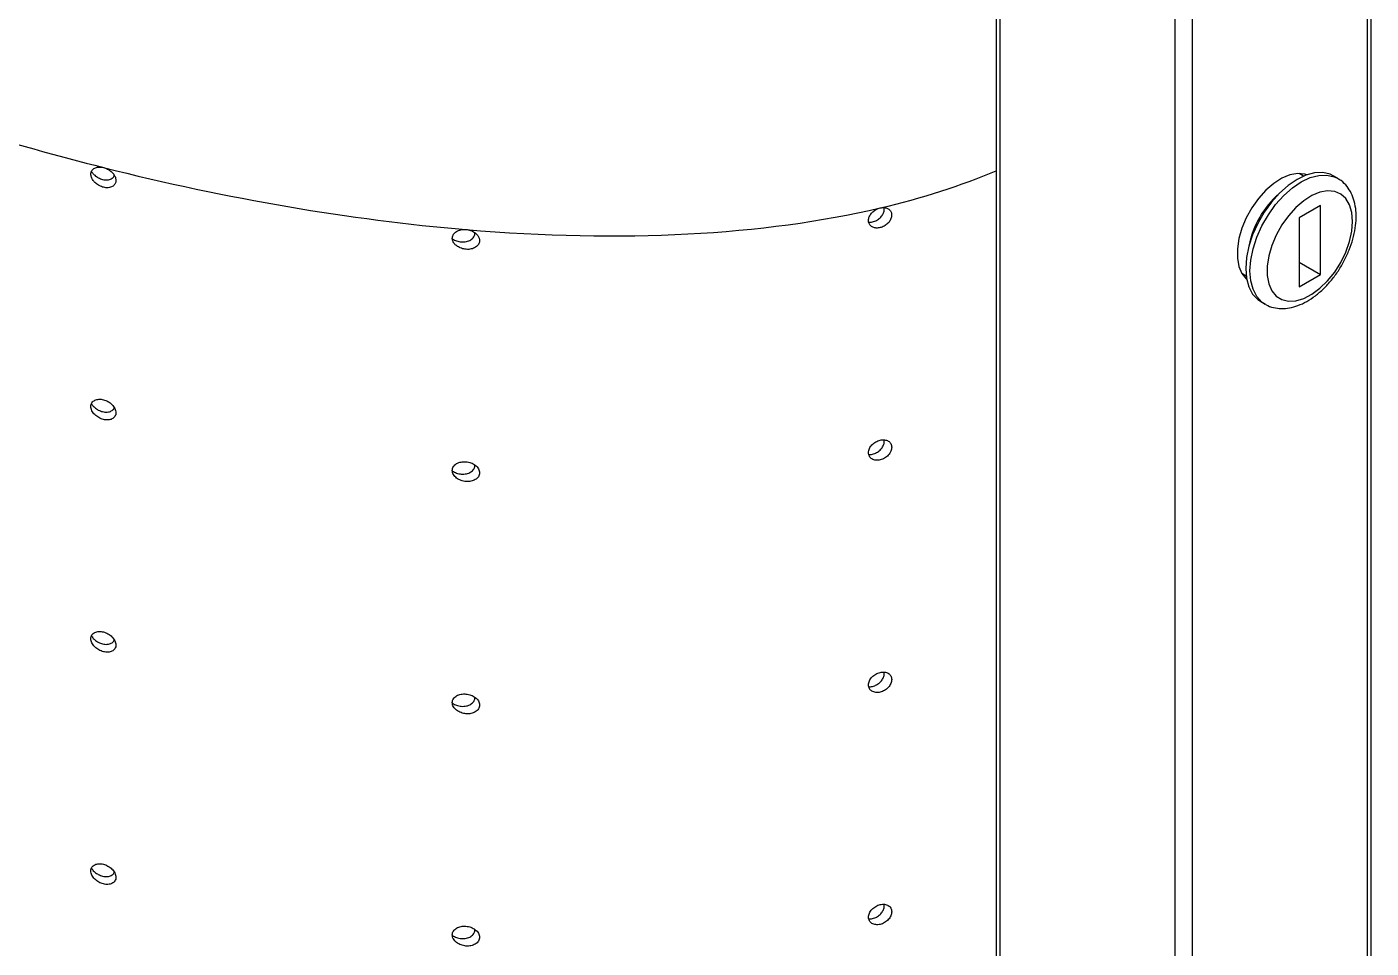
# Model space of a CAD drawing. Header units: millimetres. Extents: x -6549 to -609, y -17178 to -12978.
# Drawn here: x -1851.7 to -1629.5, y -15106.2 to -14953.9 of the extents above; entities that cross this region are included whole.
import ezdxf

# ---------------------------------------------------------------- set-up
doc = ezdxf.new("R2010")
doc.units = ezdxf.units.MM

# ---------------------------------------------------------------- blocks, each defined once
blk = doc.blocks.new('izometria')
for p, q in [((-8669.91, -13184.3), (-8669.91, -13695.46)), ((-8607.92, -13879.18), (-8607.92, -13184.3)), ((-8669.32, -13185.12), (-8669.32, -13696.27)), ((-8608.51, -13880), (-8608.51, -13185.12)), ((-8640.33, -13896.73), (-8640.33, -13201.86)), ((-8637.5, -13201.86), (-8637.5, -13896.73)), ((-8619.09, -13286.03), (-8619.82, -13285.61)), ((-8613.47, -13286.39), (-8614.18, -13285.98)), ((-8616.29, -13290.86), (-8619.82, -13292.9)), ((-8616.29, -13302.29), (-8616.29, -13290.86)), ((-8619.82, -13292.9), (-8619.82, -13304.33)), ((-8619.82, -13300.25), (-8616.29, -13302.29)), ((-8629.32, -13302.07), (-8628.59, -13302.48)), ((-8619.82, -13304.33), (-8616.29, -13302.29)), ((-8626.18, -13306.76), (-8625.47, -13307.17))]:
    blk.add_line(p, q)
at = {"flags": 128}
for points in [[(-8618.56, -13285.82), (-8618.9, -13285.72), (-8620.07, -13285.62), (-8621.34, -13285.84), (-8622.67, -13286.39), (-8624.01, -13287.24), (-8625.32, -13288.36), (-8626.54, -13289.71), (-8627.64, -13291.24), (-8628.56, -13292.9), (-8629.29, -13294.63), (-8629.79, -13296.36), (-8630.04, -13298.03), (-8630.04, -13299.58), (-8629.79, -13300.96), (-8629.29, -13302.11), (-8628.56, -13303), (-8628.51, -13303.04)], [(-8614.18, -13285.98), (-8614.72, -13285.72), (-8615.93, -13285.44), (-8617.28, -13285.49), (-8618.7, -13285.87), (-8620.18, -13286.57), (-8621.65, -13287.57), (-8623.08, -13288.84), (-8624.42, -13290.34), (-8625.63, -13292.01), (-8626.68, -13293.83), (-8627.53, -13295.71), (-8628.15, -13297.62), (-8628.53, -13299.49), (-8628.66, -13301.27), (-8628.53, -13302.9), (-8628.15, -13304.33), (-8627.53, -13305.51), (-8626.68, -13306.42), (-8626.18, -13306.76)], [(-8625.52, -13307.14), (-8625.97, -13306.83), (-8626.82, -13305.92), (-8627.44, -13304.73), (-8627.83, -13303.31), (-8627.96, -13301.68), (-8627.83, -13299.9), (-8627.44, -13298.03), (-8626.82, -13296.12), (-8625.97, -13294.23), (-8624.92, -13292.42), (-8623.71, -13290.74), (-8622.37, -13289.25), (-8620.94, -13287.98), (-8619.47, -13286.98), (-8618, -13286.28), (-8616.57, -13285.9), (-8615.23, -13285.85), (-8614.02, -13286.13), (-8613.48, -13286.38)], [(-8610.98, -13293.51), (-8611.11, -13292.04), (-8611.49, -13290.77), (-8612.11, -13289.75), (-8612.94, -13289.01), (-8613.95, -13288.58), (-8615.12, -13288.47), (-8616.39, -13288.7), (-8617.72, -13289.25), (-8619.06, -13290.1), (-8620.37, -13291.22), (-8621.59, -13292.57), (-8622.69, -13294.1), (-8623.61, -13295.76), (-8624.34, -13297.48), (-8624.84, -13299.21), (-8625.1, -13300.88), (-8625.1, -13302.44), (-8624.84, -13303.81), (-8624.34, -13304.97), (-8623.61, -13305.85), (-8622.69, -13306.44), (-8621.59, -13306.71), (-8620.37, -13306.65), (-8619.06, -13306.26), (-8617.72, -13305.56), (-8616.39, -13304.57), (-8615.12, -13303.33), (-8613.95, -13301.88), (-8612.94, -13300.28), (-8612.11, -13298.58), (-8611.49, -13296.84), (-8611.11, -13295.13), (-8610.98, -13293.51)]]:
    blk.add_lwpolyline(points, dxfattribs=at)
blk.add_arc((-8613.04, -13300.49), 15.37, 131.0928, 168.9125)
for start_param, end_param in [(4.709008, 4.942851), (4.942851, 5.256914), (5.679473, 5.832538), (5.256914, 5.679473)]:
    blk.add_ellipse((-8830.19, -13182.48), major_axis=(193.77, -71.38), ratio=0.454895, start_param=start_param, end_param=end_param)
for points, knots in [([(-8817.54, -13284.6), (-8817.74, -13284.56), (-8818.2, -13284.48), (-8818.85, -13284.59), (-8819.37, -13284.93), (-8819.58, -13285.35), (-8819.62, -13285.78), (-8819.54, -13286.23), (-8819.26, -13286.75), (-8818.81, -13287.24), (-8818.21, -13287.64), (-8817.48, -13287.92), (-8816.72, -13287.98), (-8816.06, -13287.8), (-8815.62, -13287.41), (-8815.44, -13286.9), (-8815.49, -13286.36), (-8815.73, -13285.84), (-8816.13, -13285.35), (-8816.69, -13284.92), (-8817.19, -13284.7), (-8817.48, -13284.62), (-8817.54, -13284.6)], [0, 0, 0, 0, 0.0490529, 0.1129895, 0.1730685, 0.2259198, 0.2501864, 0.2962531, 0.3422353, 0.3904084, 0.443996, 0.503536, 0.5671366, 0.6302601, 0.6880193, 0.7387748, 0.7848072, 0.8298139, 0.8770329, 0.9288314, 0.9863905, 1, 1, 1, 1]), ([(-8819.49, -13285.27), (-8819.46, -13285.32), (-8819.34, -13285.55), (-8818.96, -13285.93), (-8818.37, -13286.34), (-8817.65, -13286.61), (-8816.88, -13286.69), (-8816.23, -13286.5), (-8815.83, -13286.2), (-8815.76, -13285.94), (-8815.74, -13285.88)], [0, 0, 0, 0, 0.038351, 0.16498, 0.306049, 0.463039, 0.630942, 0.797628, 0.949948, 1, 1, 1, 1]), ([(-8610.4, -13292.7), (-8610.41, -13292.39), (-8610.43, -13291.52), (-8610.66, -13290.21), (-8611.16, -13288.85), (-8611.89, -13287.7), (-8612.67, -13286.86), (-8613.29, -13286.53), (-8613.5, -13286.42)], [0, 0, 0, 0, 0.1142321, 0.3278375, 0.5185095, 0.7014648, 0.8981561, 1, 1, 1, 1]), ([(-8689.1, -13291.28), (-8689.31, -13291.35), (-8689.75, -13291.48), (-8690.33, -13291.9), (-8690.78, -13292.43), (-8691, -13292.94), (-8691.06, -13293.43), (-8690.96, -13293.87), (-8690.66, -13294.28), (-8690.19, -13294.55), (-8689.59, -13294.64), (-8688.93, -13294.53), (-8688.28, -13294.23), (-8687.73, -13293.77), (-8687.35, -13293.21), (-8687.18, -13292.62), (-8687.22, -13292.08), (-8687.46, -13291.64), (-8687.88, -13291.33), (-8688.43, -13291.2), (-8688.87, -13291.23), (-8689.09, -13291.28), (-8689.1, -13291.28)], [0, 0, 0, 0, 0.053189, 0.109587, 0.165077, 0.218673, 0.250352, 0.301663, 0.352943, 0.405123, 0.459192, 0.514931, 0.571347, 0.627179, 0.68155, 0.734323, 0.785992, 0.837362, 0.889286, 0.942443, 0.997148, 1, 1, 1, 1]), ([(-8690.98, -13293.63), (-8690.93, -13293.64), (-8690.68, -13293.68), (-8690.17, -13293.57), (-8689.52, -13293.28), (-8688.96, -13292.81), (-8688.59, -13292.26), (-8688.41, -13291.7), (-8688.46, -13291.38), (-8688.48, -13291.23)], [0, 0, 0, 0, 0.039301, 0.20747, 0.377789, 0.546276, 0.710167, 0.869021, 1, 1, 1, 1]), ([(-8625.52, -13307.11), (-8625.45, -13307.17), (-8625.02, -13307.48), (-8624.08, -13307.77), (-8622.78, -13307.96), (-8621.41, -13307.84), (-8620, -13307.45), (-8618.56, -13306.77), (-8617.13, -13305.83), (-8615.75, -13304.64), (-8614.47, -13303.24), (-8613.32, -13301.68), (-8612.33, -13300), (-8611.52, -13298.23), (-8610.9, -13296.43), (-8610.52, -13294.65), (-8610.4, -13293.42), (-8610.4, -13292.79), (-8610.4, -13292.7)], [0, 0, 0, 0, 0.014002, 0.077894, 0.141356, 0.206146, 0.27354, 0.343625, 0.41542, 0.487687, 0.559756, 0.631574, 0.703273, 0.775048, 0.847056, 0.919518, 0.988565, 1, 1, 1, 1]), ([(-8757.59, -13294.85), (-8757.8, -13294.85), (-8758.3, -13294.84), (-8759.02, -13295.05), (-8759.59, -13295.47), (-8759.82, -13295.93), (-8759.87, -13296.37), (-8759.78, -13296.79), (-8759.47, -13297.27), (-8758.99, -13297.68), (-8758.34, -13298), (-8757.55, -13298.16), (-8756.71, -13298.11), (-8755.98, -13297.82), (-8755.49, -13297.35), (-8755.3, -13296.81), (-8755.36, -13296.29), (-8755.62, -13295.81), (-8756.05, -13295.38), (-8756.66, -13295.04), (-8757.2, -13294.89), (-8757.52, -13294.86), (-8757.59, -13294.85)], [0, 0, 0, 0, 0.048575, 0.113518, 0.174378, 0.227227, 0.250329, 0.295733, 0.341048, 0.388712, 0.442258, 0.502315, 0.566841, 0.630828, 0.688901, 0.73938, 0.784853, 0.82927, 0.87601, 0.927561, 0.98526, 1, 1, 1, 1]), ([(-8759.83, -13296.37), (-8759.82, -13296.38), (-8759.64, -13296.54), (-8759.13, -13296.75), (-8758.35, -13296.93), (-8757.51, -13296.88), (-8756.77, -13296.59), (-8756.3, -13296.12), (-8756.1, -13295.68), (-8756.15, -13295.42), (-8756.16, -13295.36)], [0, 0, 0, 0, 0.009292, 0.152741, 0.314069, 0.487782, 0.66012, 0.816181, 0.951307, 1, 1, 1, 1]), ([(-8819.61, -13324.09), (-8819.61, -13324.2), (-8819.59, -13324.32), (-8819.53, -13324.55), (-8819.49, -13324.67), (-8819.32, -13325.02), (-8819.15, -13325.25), (-8818.86, -13325.54), (-8818.75, -13325.63), (-8818.53, -13325.8), (-8818.41, -13325.87), (-8818.05, -13326.08), (-8817.8, -13326.18), (-8817.28, -13326.31), (-8817.03, -13326.34), (-8816.54, -13326.31), (-8816.32, -13326.25), (-8816.02, -13326.11), (-8815.93, -13326.05), (-8815.77, -13325.91), (-8815.7, -13325.84), (-8815.59, -13325.66), (-8815.54, -13325.56), (-8815.48, -13325.36), (-8815.47, -13325.25), (-8815.47, -13324.9), (-8815.53, -13324.66), (-8815.7, -13324.31), (-8815.77, -13324.2), (-8815.93, -13323.98), (-8816.02, -13323.88), (-8816.32, -13323.58), (-8816.54, -13323.41), (-8816.91, -13323.21), (-8817.03, -13323.15), (-8817.28, -13323.05), (-8817.41, -13323.01), (-8817.67, -13322.95), (-8817.79, -13322.92), (-8818.05, -13322.9), (-8818.17, -13322.89), (-8818.41, -13322.91), (-8818.53, -13322.92), (-8818.75, -13322.98), (-8818.86, -13323.02), (-8819.05, -13323.11), (-8819.14, -13323.17), (-8819.3, -13323.3), (-8819.37, -13323.38), (-8819.49, -13323.56), (-8819.53, -13323.65), (-8819.59, -13323.86), (-8819.61, -13323.97), (-8819.61, -13324.09)], [0, 0, 0, 0, 0.03125, 0.03125, 0.0625, 0.0625, 0.125, 0.125, 0.15625, 0.15625, 0.1875, 0.1875, 0.25, 0.25, 0.3125, 0.3125, 0.375, 0.375, 0.40625, 0.40625, 0.4375, 0.4375, 0.46875, 0.46875, 0.5, 0.5, 0.5625, 0.5625, 0.59375, 0.59375, 0.625, 0.625, 0.6875, 0.6875, 0.71875, 0.71875, 0.75, 0.75, 0.78125, 0.78125, 0.8125, 0.8125, 0.84375, 0.84375, 0.875, 0.875, 0.90625, 0.90625, 0.9375, 0.9375, 0.96875, 0.96875, 1, 1, 1, 1]), ([(-8819.49, -13323.64), (-8819.46, -13323.7), (-8819.34, -13323.93), (-8818.96, -13324.3), (-8818.37, -13324.72), (-8817.65, -13324.99), (-8816.88, -13325.06), (-8816.23, -13324.88), (-8815.83, -13324.58), (-8815.76, -13324.32), (-8815.74, -13324.26)], [0, 0, 0, 0, 0.038351, 0.164985, 0.306052, 0.463042, 0.630946, 0.797632, 0.949948, 1, 1, 1, 1]), ([(-8691.07, -13331.99), (-8690.99, -13332.01), (-8690.72, -13332.06), (-8690.17, -13331.95), (-8689.52, -13331.66), (-8688.96, -13331.19), (-8688.59, -13330.63), (-8688.41, -13330.07), (-8688.46, -13329.75), (-8688.48, -13329.61)], [0, 0, 0, 0, 0.062052, 0.226238, 0.392524, 0.557021, 0.71703, 0.872123, 1, 1, 1, 1]), ([(-8691.03, -13331.73), (-8691.03, -13331.84), (-8691.02, -13331.95), (-8690.97, -13332.15), (-8690.93, -13332.24), (-8690.83, -13332.42), (-8690.77, -13332.5), (-8690.63, -13332.65), (-8690.55, -13332.71), (-8690.28, -13332.88), (-8690.06, -13332.95), (-8689.72, -13332.99), (-8689.6, -13332.99), (-8689.35, -13332.97), (-8689.23, -13332.96), (-8688.99, -13332.9), (-8688.86, -13332.86), (-8688.62, -13332.76), (-8688.5, -13332.7), (-8688.27, -13332.57), (-8688.16, -13332.49), (-8687.96, -13332.33), (-8687.86, -13332.24), (-8687.68, -13332.04), (-8687.6, -13331.94), (-8687.46, -13331.73), (-8687.4, -13331.62), (-8687.3, -13331.39), (-8687.27, -13331.28), (-8687.22, -13331.06), (-8687.2, -13330.94), (-8687.2, -13330.62), (-8687.25, -13330.41), (-8687.4, -13330.15), (-8687.46, -13330.07), (-8687.6, -13329.92), (-8687.68, -13329.86), (-8687.86, -13329.76), (-8687.95, -13329.71), (-8688.16, -13329.65), (-8688.27, -13329.62), (-8688.62, -13329.58), (-8688.86, -13329.6), (-8689.23, -13329.69), (-8689.35, -13329.73), (-8689.6, -13329.83), (-8689.72, -13329.88), (-8689.95, -13330.02), (-8690.06, -13330.09), (-8690.27, -13330.25), (-8690.37, -13330.34), (-8690.54, -13330.53), (-8690.63, -13330.63), (-8690.77, -13330.84), (-8690.83, -13330.95), (-8690.98, -13331.28), (-8691.03, -13331.51), (-8691.03, -13331.73)], [0, 0, 0, 0, 0.03125, 0.03125, 0.0625, 0.0625, 0.09375, 0.09375, 0.125, 0.125, 0.1875, 0.1875, 0.21875, 0.21875, 0.25, 0.25, 0.28125, 0.28125, 0.3125, 0.3125, 0.34375, 0.34375, 0.375, 0.375, 0.40625, 0.40625, 0.4375, 0.4375, 0.46875, 0.46875, 0.5, 0.5, 0.5625, 0.5625, 0.59375, 0.59375, 0.625, 0.625, 0.65625, 0.65625, 0.6875, 0.6875, 0.75, 0.75, 0.78125, 0.78125, 0.8125, 0.8125, 0.84375, 0.84375, 0.875, 0.875, 0.90625, 0.90625, 0.9375, 0.9375, 1, 1, 1, 1]), ([(-8759.85, -13334.67), (-8759.85, -13334.78), (-8759.83, -13334.9), (-8759.77, -13335.12), (-8759.72, -13335.24), (-8759.53, -13335.56), (-8759.35, -13335.76), (-8759.03, -13336), (-8758.91, -13336.08), (-8758.67, -13336.21), (-8758.54, -13336.27), (-8758.15, -13336.41), (-8757.87, -13336.47), (-8757.31, -13336.52), (-8757.04, -13336.51), (-8756.51, -13336.4), (-8756.27, -13336.31), (-8755.94, -13336.12), (-8755.84, -13336.05), (-8755.67, -13335.88), (-8755.59, -13335.8), (-8755.47, -13335.6), (-8755.42, -13335.5), (-8755.35, -13335.28), (-8755.34, -13335.17), (-8755.33, -13334.82), (-8755.4, -13334.59), (-8755.59, -13334.27), (-8755.66, -13334.16), (-8755.84, -13333.97), (-8755.94, -13333.88), (-8756.15, -13333.72), (-8756.27, -13333.64), (-8756.51, -13333.51), (-8756.64, -13333.46), (-8756.91, -13333.36), (-8757.04, -13333.32), (-8757.31, -13333.26), (-8757.45, -13333.24), (-8757.73, -13333.22), (-8757.87, -13333.22), (-8758.14, -13333.23), (-8758.28, -13333.25), (-8758.54, -13333.3), (-8758.67, -13333.33), (-8758.91, -13333.42), (-8759.03, -13333.48), (-8759.24, -13333.6), (-8759.34, -13333.67), (-8759.51, -13333.83), (-8759.59, -13333.92), (-8759.72, -13334.12), (-8759.77, -13334.22), (-8759.83, -13334.43), (-8759.85, -13334.55), (-8759.85, -13334.67)], [0, 0, 0, 0, 0.03125, 0.03125, 0.0625, 0.0625, 0.125, 0.125, 0.15625, 0.15625, 0.1875, 0.1875, 0.25, 0.25, 0.3125, 0.3125, 0.375, 0.375, 0.40625, 0.40625, 0.4375, 0.4375, 0.46875, 0.46875, 0.5, 0.5, 0.5625, 0.5625, 0.59375, 0.59375, 0.625, 0.625, 0.65625, 0.65625, 0.6875, 0.6875, 0.71875, 0.71875, 0.75, 0.75, 0.78125, 0.78125, 0.8125, 0.8125, 0.84375, 0.84375, 0.875, 0.875, 0.90625, 0.90625, 0.9375, 0.9375, 0.96875, 0.96875, 1, 1, 1, 1]), ([(-8759.8, -13334.78), (-8759.59, -13334.89), (-8759.15, -13335.14), (-8758.35, -13335.3), (-8757.51, -13335.25), (-8756.77, -13334.97), (-8756.3, -13334.5), (-8756.1, -13334.05), (-8756.15, -13333.8), (-8756.16, -13333.73)], [0, 0, 0, 0, 0.144795, 0.307636, 0.482977, 0.656932, 0.814457, 0.950856, 1, 1, 1, 1]), ([(-8819.61, -13362.46), (-8819.61, -13362.58), (-8819.59, -13362.69), (-8819.53, -13362.93), (-8819.49, -13363.05), (-8819.32, -13363.4), (-8819.15, -13363.62), (-8818.86, -13363.92), (-8818.75, -13364.01), (-8818.53, -13364.18), (-8818.41, -13364.25), (-8818.05, -13364.46), (-8817.8, -13364.56), (-8817.28, -13364.69), (-8817.03, -13364.71), (-8816.54, -13364.69), (-8816.32, -13364.63), (-8816.02, -13364.49), (-8815.93, -13364.43), (-8815.77, -13364.29), (-8815.7, -13364.21), (-8815.59, -13364.04), (-8815.54, -13363.94), (-8815.48, -13363.73), (-8815.47, -13363.62), (-8815.47, -13363.28), (-8815.53, -13363.04), (-8815.7, -13362.69), (-8815.77, -13362.58), (-8815.93, -13362.36), (-8816.02, -13362.25), (-8816.32, -13361.96), (-8816.54, -13361.79), (-8816.91, -13361.59), (-8817.03, -13361.53), (-8817.28, -13361.43), (-8817.41, -13361.39), (-8817.67, -13361.32), (-8817.79, -13361.3), (-8818.05, -13361.27), (-8818.17, -13361.27), (-8818.41, -13361.28), (-8818.53, -13361.3), (-8818.75, -13361.36), (-8818.86, -13361.39), (-8819.05, -13361.49), (-8819.14, -13361.55), (-8819.3, -13361.68), (-8819.37, -13361.76), (-8819.49, -13361.93), (-8819.53, -13362.03), (-8819.59, -13362.24), (-8819.61, -13362.35), (-8819.61, -13362.46)], [0, 0, 0, 0, 0.03125, 0.03125, 0.0625, 0.0625, 0.125, 0.125, 0.15625, 0.15625, 0.1875, 0.1875, 0.25, 0.25, 0.3125, 0.3125, 0.375, 0.375, 0.40625, 0.40625, 0.4375, 0.4375, 0.46875, 0.46875, 0.5, 0.5, 0.5625, 0.5625, 0.59375, 0.59375, 0.625, 0.625, 0.6875, 0.6875, 0.71875, 0.71875, 0.75, 0.75, 0.78125, 0.78125, 0.8125, 0.8125, 0.84375, 0.84375, 0.875, 0.875, 0.90625, 0.90625, 0.9375, 0.9375, 0.96875, 0.96875, 1, 1, 1, 1]), ([(-8819.49, -13362.02), (-8819.46, -13362.07), (-8819.34, -13362.31), (-8818.96, -13362.68), (-8818.37, -13363.09), (-8817.65, -13363.37), (-8816.88, -13363.44), (-8816.23, -13363.25), (-8815.83, -13362.95), (-8815.76, -13362.7), (-8815.74, -13362.64)], [0, 0, 0, 0, 0.038352, 0.164981, 0.306048, 0.463039, 0.630943, 0.797627, 0.949948, 1, 1, 1, 1]), ([(-8691.07, -13370.37), (-8690.99, -13370.38), (-8690.72, -13370.44), (-8690.17, -13370.33), (-8689.52, -13370.03), (-8688.96, -13369.57), (-8688.59, -13369.01), (-8688.41, -13368.45), (-8688.46, -13368.13), (-8688.48, -13367.99)], [0, 0, 0, 0, 0.062051, 0.226237, 0.392522, 0.557022, 0.717025, 0.872124, 1, 1, 1, 1]), ([(-8691.03, -13370.11), (-8691.03, -13370.22), (-8691.02, -13370.32), (-8690.97, -13370.52), (-8690.93, -13370.62), (-8690.83, -13370.8), (-8690.77, -13370.88), (-8690.63, -13371.03), (-8690.55, -13371.09), (-8690.28, -13371.25), (-8690.06, -13371.32), (-8689.72, -13371.36), (-8689.6, -13371.37), (-8689.35, -13371.35), (-8689.23, -13371.33), (-8688.99, -13371.28), (-8688.86, -13371.24), (-8688.62, -13371.14), (-8688.5, -13371.08), (-8688.27, -13370.95), (-8688.16, -13370.87), (-8687.96, -13370.7), (-8687.86, -13370.61), (-8687.68, -13370.42), (-8687.6, -13370.32), (-8687.46, -13370.11), (-8687.4, -13369.99), (-8687.3, -13369.77), (-8687.27, -13369.66), (-8687.22, -13369.43), (-8687.2, -13369.32), (-8687.2, -13368.99), (-8687.25, -13368.79), (-8687.4, -13368.53), (-8687.46, -13368.45), (-8687.6, -13368.3), (-8687.68, -13368.24), (-8687.86, -13368.13), (-8687.95, -13368.09), (-8688.16, -13368.02), (-8688.27, -13368), (-8688.62, -13367.96), (-8688.86, -13367.98), (-8689.23, -13368.07), (-8689.35, -13368.11), (-8689.6, -13368.2), (-8689.72, -13368.26), (-8689.95, -13368.39), (-8690.06, -13368.47), (-8690.27, -13368.63), (-8690.37, -13368.72), (-8690.54, -13368.91), (-8690.63, -13369.01), (-8690.77, -13369.22), (-8690.83, -13369.33), (-8690.98, -13369.66), (-8691.03, -13369.89), (-8691.03, -13370.11)], [0, 0, 0, 0, 0.03125, 0.03125, 0.0625, 0.0625, 0.09375, 0.09375, 0.125, 0.125, 0.1875, 0.1875, 0.21875, 0.21875, 0.25, 0.25, 0.28125, 0.28125, 0.3125, 0.3125, 0.34375, 0.34375, 0.375, 0.375, 0.40625, 0.40625, 0.4375, 0.4375, 0.46875, 0.46875, 0.5, 0.5, 0.5625, 0.5625, 0.59375, 0.59375, 0.625, 0.625, 0.65625, 0.65625, 0.6875, 0.6875, 0.75, 0.75, 0.78125, 0.78125, 0.8125, 0.8125, 0.84375, 0.84375, 0.875, 0.875, 0.90625, 0.90625, 0.9375, 0.9375, 1, 1, 1, 1]), ([(-8759.85, -13373.04), (-8759.85, -13373.16), (-8759.83, -13373.27), (-8759.77, -13373.5), (-8759.72, -13373.61), (-8759.53, -13373.94), (-8759.35, -13374.13), (-8759.03, -13374.38), (-8758.91, -13374.46), (-8758.67, -13374.59), (-8758.54, -13374.64), (-8758.15, -13374.79), (-8757.87, -13374.85), (-8757.31, -13374.9), (-8757.04, -13374.88), (-8756.51, -13374.78), (-8756.27, -13374.69), (-8755.94, -13374.5), (-8755.84, -13374.42), (-8755.67, -13374.26), (-8755.59, -13374.17), (-8755.47, -13373.98), (-8755.42, -13373.87), (-8755.35, -13373.66), (-8755.34, -13373.54), (-8755.33, -13373.2), (-8755.4, -13372.96), (-8755.59, -13372.64), (-8755.66, -13372.54), (-8755.84, -13372.35), (-8755.94, -13372.26), (-8756.15, -13372.09), (-8756.27, -13372.02), (-8756.51, -13371.89), (-8756.64, -13371.83), (-8756.91, -13371.74), (-8757.04, -13371.7), (-8757.31, -13371.64), (-8757.45, -13371.62), (-8757.73, -13371.6), (-8757.87, -13371.59), (-8758.14, -13371.61), (-8758.28, -13371.62), (-8758.54, -13371.68), (-8758.67, -13371.71), (-8758.91, -13371.8), (-8759.03, -13371.85), (-8759.24, -13371.98), (-8759.34, -13372.05), (-8759.51, -13372.21), (-8759.59, -13372.3), (-8759.72, -13372.49), (-8759.77, -13372.6), (-8759.83, -13372.81), (-8759.85, -13372.93), (-8759.85, -13373.04)], [0, 0, 0, 0, 0.03125, 0.03125, 0.0625, 0.0625, 0.125, 0.125, 0.15625, 0.15625, 0.1875, 0.1875, 0.25, 0.25, 0.3125, 0.3125, 0.375, 0.375, 0.40625, 0.40625, 0.4375, 0.4375, 0.46875, 0.46875, 0.5, 0.5, 0.5625, 0.5625, 0.59375, 0.59375, 0.625, 0.625, 0.65625, 0.65625, 0.6875, 0.6875, 0.71875, 0.71875, 0.75, 0.75, 0.78125, 0.78125, 0.8125, 0.8125, 0.84375, 0.84375, 0.875, 0.875, 0.90625, 0.90625, 0.9375, 0.9375, 0.96875, 0.96875, 1, 1, 1, 1]), ([(-8759.8, -13373.15), (-8759.59, -13373.27), (-8759.15, -13373.52), (-8758.35, -13373.68), (-8757.51, -13373.63), (-8756.77, -13373.35), (-8756.3, -13372.88), (-8756.1, -13372.43), (-8756.15, -13372.18), (-8756.16, -13372.11)], [0, 0, 0, 0, 0.144797, 0.307637, 0.482979, 0.656933, 0.814457, 0.95085, 1, 1, 1, 1]), ([(-8819.61, -13400.84), (-8819.61, -13400.96), (-8819.59, -13401.07), (-8819.53, -13401.31), (-8819.49, -13401.43), (-8819.32, -13401.78), (-8819.15, -13402), (-8818.86, -13402.29), (-8818.75, -13402.39), (-8818.53, -13402.55), (-8818.41, -13402.63), (-8818.05, -13402.83), (-8817.8, -13402.93), (-8817.28, -13403.06), (-8817.03, -13403.09), (-8816.54, -13403.06), (-8816.32, -13403.01), (-8816.02, -13402.86), (-8815.93, -13402.8), (-8815.77, -13402.67), (-8815.7, -13402.59), (-8815.59, -13402.41), (-8815.54, -13402.32), (-8815.48, -13402.11), (-8815.47, -13402), (-8815.47, -13401.66), (-8815.53, -13401.42), (-8815.7, -13401.07), (-8815.77, -13400.95), (-8815.93, -13400.73), (-8816.02, -13400.63), (-8816.32, -13400.34), (-8816.54, -13400.17), (-8816.91, -13399.97), (-8817.03, -13399.91), (-8817.28, -13399.81), (-8817.41, -13399.77), (-8817.67, -13399.7), (-8817.79, -13399.68), (-8818.05, -13399.65), (-8818.17, -13399.65), (-8818.41, -13399.66), (-8818.53, -13399.68), (-8818.75, -13399.73), (-8818.86, -13399.77), (-8819.05, -13399.87), (-8819.14, -13399.92), (-8819.3, -13400.06), (-8819.37, -13400.14), (-8819.49, -13400.31), (-8819.53, -13400.41), (-8819.59, -13400.61), (-8819.61, -13400.73), (-8819.61, -13400.84)], [0, 0, 0, 0, 0.03125, 0.03125, 0.0625, 0.0625, 0.125, 0.125, 0.15625, 0.15625, 0.1875, 0.1875, 0.25, 0.25, 0.3125, 0.3125, 0.375, 0.375, 0.40625, 0.40625, 0.4375, 0.4375, 0.46875, 0.46875, 0.5, 0.5, 0.5625, 0.5625, 0.59375, 0.59375, 0.625, 0.625, 0.6875, 0.6875, 0.71875, 0.71875, 0.75, 0.75, 0.78125, 0.78125, 0.8125, 0.8125, 0.84375, 0.84375, 0.875, 0.875, 0.90625, 0.90625, 0.9375, 0.9375, 0.96875, 0.96875, 1, 1, 1, 1]), ([(-8819.49, -13400.4), (-8819.46, -13400.45), (-8819.34, -13400.69), (-8818.96, -13401.06), (-8818.37, -13401.47), (-8817.65, -13401.75), (-8816.88, -13401.82), (-8816.23, -13401.63), (-8815.83, -13401.33), (-8815.76, -13401.08), (-8815.74, -13401.01)], [0, 0, 0, 0, 0.038351, 0.164981, 0.306048, 0.463038, 0.630941, 0.797627, 0.949948, 1, 1, 1, 1]), ([(-8691.03, -13408.49), (-8691.03, -13408.6), (-8691.02, -13408.7), (-8690.97, -13408.9), (-8690.93, -13409), (-8690.83, -13409.18), (-8690.77, -13409.26), (-8690.63, -13409.4), (-8690.55, -13409.47), (-8690.28, -13409.63), (-8690.06, -13409.7), (-8689.72, -13409.74), (-8689.6, -13409.74), (-8689.35, -13409.73), (-8689.23, -13409.71), (-8688.99, -13409.65), (-8688.86, -13409.61), (-8688.62, -13409.52), (-8688.5, -13409.46), (-8688.27, -13409.32), (-8688.16, -13409.25), (-8687.96, -13409.08), (-8687.86, -13408.99), (-8687.68, -13408.8), (-8687.6, -13408.69), (-8687.46, -13408.48), (-8687.4, -13408.37), (-8687.3, -13408.15), (-8687.27, -13408.04), (-8687.22, -13407.81), (-8687.2, -13407.7), (-8687.2, -13407.37), (-8687.25, -13407.17), (-8687.4, -13406.9), (-8687.46, -13406.82), (-8687.6, -13406.68), (-8687.68, -13406.62), (-8687.86, -13406.51), (-8687.95, -13406.47), (-8688.16, -13406.4), (-8688.27, -13406.38), (-8688.62, -13406.34), (-8688.86, -13406.36), (-8689.23, -13406.45), (-8689.35, -13406.48), (-8689.6, -13406.58), (-8689.72, -13406.64), (-8689.95, -13406.77), (-8690.06, -13406.85), (-8690.27, -13407.01), (-8690.37, -13407.1), (-8690.54, -13407.29), (-8690.63, -13407.39), (-8690.77, -13407.6), (-8690.83, -13407.71), (-8690.98, -13408.04), (-8691.03, -13408.27), (-8691.03, -13408.49)], [0, 0, 0, 0, 0.03125, 0.03125, 0.0625, 0.0625, 0.09375, 0.09375, 0.125, 0.125, 0.1875, 0.1875, 0.21875, 0.21875, 0.25, 0.25, 0.28125, 0.28125, 0.3125, 0.3125, 0.34375, 0.34375, 0.375, 0.375, 0.40625, 0.40625, 0.4375, 0.4375, 0.46875, 0.46875, 0.5, 0.5, 0.5625, 0.5625, 0.59375, 0.59375, 0.625, 0.625, 0.65625, 0.65625, 0.6875, 0.6875, 0.75, 0.75, 0.78125, 0.78125, 0.8125, 0.8125, 0.84375, 0.84375, 0.875, 0.875, 0.90625, 0.90625, 0.9375, 0.9375, 1, 1, 1, 1]), ([(-8690.98, -13408.76), (-8690.93, -13408.77), (-8690.68, -13408.82), (-8690.17, -13408.7), (-8689.52, -13408.41), (-8688.96, -13407.95), (-8688.59, -13407.39), (-8688.41, -13406.83), (-8688.46, -13406.51), (-8688.48, -13406.36)], [0, 0, 0, 0, 0.039301, 0.207468, 0.377786, 0.546272, 0.710162, 0.869015, 1, 1, 1, 1]), ([(-8759.85, -13411.42), (-8759.85, -13411.54), (-8759.83, -13411.65), (-8759.77, -13411.88), (-8759.72, -13411.99), (-8759.53, -13412.31), (-8759.35, -13412.51), (-8759.03, -13412.76), (-8758.91, -13412.83), (-8758.67, -13412.96), (-8758.54, -13413.02), (-8758.15, -13413.17), (-8757.87, -13413.23), (-8757.31, -13413.28), (-8757.04, -13413.26), (-8756.51, -13413.16), (-8756.27, -13413.07), (-8755.94, -13412.88), (-8755.84, -13412.8), (-8755.67, -13412.64), (-8755.59, -13412.55), (-8755.47, -13412.35), (-8755.42, -13412.25), (-8755.35, -13412.03), (-8755.34, -13411.92), (-8755.33, -13411.58), (-8755.4, -13411.34), (-8755.59, -13411.02), (-8755.66, -13410.92), (-8755.84, -13410.72), (-8755.94, -13410.64), (-8756.15, -13410.47), (-8756.27, -13410.4), (-8756.51, -13410.27), (-8756.64, -13410.21), (-8756.91, -13410.12), (-8757.04, -13410.08), (-8757.31, -13410.02), (-8757.45, -13410), (-8757.73, -13409.97), (-8757.87, -13409.97), (-8758.14, -13409.99), (-8758.28, -13410), (-8758.54, -13410.05), (-8758.67, -13410.09), (-8758.91, -13410.18), (-8759.03, -13410.23), (-8759.24, -13410.36), (-8759.34, -13410.43), (-8759.51, -13410.59), (-8759.59, -13410.68), (-8759.72, -13410.87), (-8759.77, -13410.97), (-8759.83, -13411.19), (-8759.85, -13411.3), (-8759.85, -13411.42)], [0, 0, 0, 0, 0.03125, 0.03125, 0.0625, 0.0625, 0.125, 0.125, 0.15625, 0.15625, 0.1875, 0.1875, 0.25, 0.25, 0.3125, 0.3125, 0.375, 0.375, 0.40625, 0.40625, 0.4375, 0.4375, 0.46875, 0.46875, 0.5, 0.5, 0.5625, 0.5625, 0.59375, 0.59375, 0.625, 0.625, 0.65625, 0.65625, 0.6875, 0.6875, 0.71875, 0.71875, 0.75, 0.75, 0.78125, 0.78125, 0.8125, 0.8125, 0.84375, 0.84375, 0.875, 0.875, 0.90625, 0.90625, 0.9375, 0.9375, 0.96875, 0.96875, 1, 1, 1, 1]), ([(-8759.8, -13411.53), (-8759.59, -13411.65), (-8759.15, -13411.89), (-8758.35, -13412.05), (-8757.51, -13412.01), (-8756.77, -13411.72), (-8756.3, -13411.25), (-8756.1, -13410.81), (-8756.15, -13410.56), (-8756.16, -13410.49)], [0, 0, 0, 0, 0.144795, 0.307635, 0.482978, 0.656932, 0.814457, 0.95085, 1, 1, 1, 1])]:
    blk.add_open_spline(points, degree=3, knots=knots)

msp = doc.modelspace()

# ---------------------------------------------------------------- block references
msp.add_blockref('izometria', (6978.47, -1692.58))

doc.saveas('drawing.dxf')
